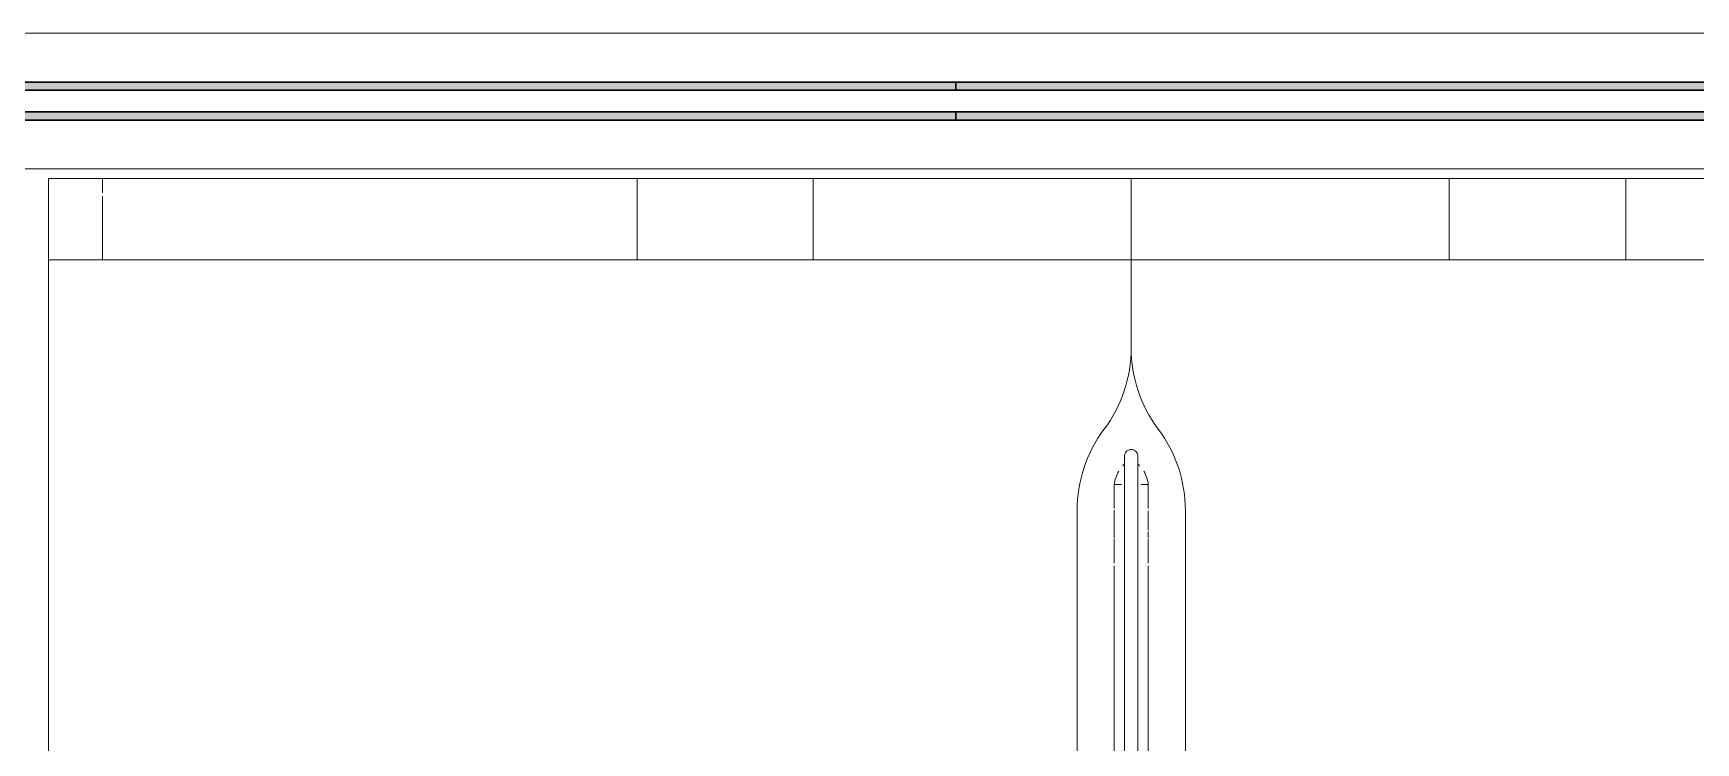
# Model space of a CAD drawing. Header units: millimetres. Extents: x 155927 to 295199, y -4084 to 97293.
# Drawn here: x 191169 to 192398, y 13084 to 13608 of the extents above; entities that cross this region are included whole.
import ezdxf

# ---------------------------------------------------------------- set-up
doc = ezdxf.new("R2010")
doc.units = ezdxf.units.MM
doc.header["$MEASUREMENT"] = 0
for name, color, linetype, lineweight in [('A-GLAZ-CURT', 7, 'CONTINUOUS', 9), ('A-GLAZ-CWMG', 7, 'CONTINUOUS', 9), ('I-FURN', 8, 'CONTINUOUS', 9)]:
    doc.layers.add(name, color=color, linetype=linetype, lineweight=lineweight)

msp = doc.modelspace()

# ---------------------------------------------------------------- hatches: boundary and pattern name
at = {"layer": 'A-GLAZ-CURT'}
h = msp.add_hatch(color=256, dxfattribs=at)
h.paths.add_polyline_path([(191850.8, 13543.6), (191850.8, 13549.6), (190950.8, 13549.6), (190950.8, 13543.6), (191656.6, 13543.6)], flags=0)
h.paths.add_polyline_path([(191850.8, 13565.6), (191850.8, 13571.6), (190950.8, 13571.6), (190950.8, 13565.6), (191656.6, 13565.6)], flags=0)
h = msp.add_hatch(color=256, dxfattribs=at)
h.paths.add_polyline_path([(192750.8, 13543.6), (192750.8, 13549.6), (191850.8, 13549.6), (191850.8, 13543.6), (192556.6, 13543.6)], flags=0)
h.paths.add_polyline_path([(192750.8, 13565.6), (192750.8, 13571.6), (191850.8, 13571.6), (191850.8, 13565.6), (192556.6, 13565.6)], flags=0)

# ---------------------------------------------------------------- linework, layer by layer
at = {"layer": 'A-GLAZ-CURT', "lineweight": 30}
for p, q in [((191850.8, 13571.6), (190950.8, 13571.6)), ((190950.8, 13565.6), (191850.8, 13565.6)), ((192750.8, 13571.6), (191850.8, 13571.6)), ((191850.8, 13571.6), (191850.8, 13565.6)), ((191850.8, 13565.6), (191850.8, 13571.6)), ((191850.8, 13565.6), (192750.8, 13565.6)), ((191850.8, 13549.6), (190950.8, 13549.6)), ((192750.8, 13549.6), (191850.8, 13549.6)), ((191850.8, 13549.6), (191850.8, 13543.6)), ((191850.8, 13543.6), (191850.8, 13549.6)), ((190950.8, 13543.6), (191850.8, 13543.6)), ((191850.8, 13543.6), (192750.8, 13543.6))]:
    msp.add_line(p, q, dxfattribs=at)
at = {"layer": 'A-GLAZ-CWMG'}
for p, q in [((191850.8, 13607.6), (190950.8, 13607.6)), ((192750.8, 13607.6), (191850.8, 13607.6)), ((191850.8, 13507.6), (190950.8, 13507.6)), ((192750.8, 13507.6), (191850.8, 13507.6))]:
    msp.add_line(p, q, dxfattribs=at)
at = {"layer": 'I-FURN'}
for p, q in [((191980.4, 13500.4), (191180.4, 13500.4)), ((191180.4, 13500.4), (191180.4, 12100.4)), ((191180.4, 12100.4), (191180.4, 13500.4)), ((191180.4, 13500.4), (191980.4, 13500.4)), ((191180.4, 13500.4), (191615.4, 13500.4)), ((191220.4, 13500.4), (191180.4, 13500.4)), ((191180.4, 13500.4), (191180.4, 13440.4)), ((191180.4, 13440.4), (191180.4, 13500.4)), ((192740.4, 13500.4), (191220.4, 13500.4)), ((191220.4, 13489.8), (191220.4, 13500.4)), ((191220.4, 13489.8), (191220.4, 13500.4)), ((191615.4, 13500.4), (191745.4, 13500.4)), ((191615.4, 13440.4), (191615.4, 13500.4)), ((191615.4, 13440.4), (191615.4, 13500.4)), ((191745.4, 13500.4), (192215.4, 13500.4)), ((191745.4, 13440.4), (191745.4, 13500.4)), ((191745.4, 13440.4), (191745.4, 13500.4)), ((191980.4, 13375.4), (191980.4, 13500.4)), ((191980.4, 13500.4), (191980.4, 13375.4)), ((192780.4, 13500.4), (191980.4, 13500.4)), ((191980.4, 13500.4), (191980.4, 13375.4)), ((191980.4, 13375.4), (191980.4, 13500.4)), ((191980.4, 13500.4), (192780.4, 13500.4)), ((192215.4, 13500.4), (192345.8, 13500.4)), ((192215.4, 13440.4), (192215.4, 13500.4)), ((192215.4, 13440.4), (192215.4, 13500.4)), ((192345.8, 13500.4), (192780.4, 13500.4)), ((192345.8, 13440.4), (192345.8, 13500.4)), ((192345.8, 13440.4), (192345.8, 13500.4)), ((191220.4, 13440.4), (191220.4, 13487.5)), ((191220.4, 13440.4), (191220.4, 13487.5)), ((191180.4, 13440.4), (191219.9, 13440.4)), ((191615.4, 13440.4), (191180.4, 13440.4)), ((191220.4, 13440.4), (192740.4, 13440.4)), ((191745.4, 13440.4), (191615.4, 13440.4)), ((192215.4, 13440.4), (191745.4, 13440.4)), ((192345.8, 13440.4), (192215.4, 13440.4)), ((192780.4, 13440.4), (192345.8, 13440.4)), ((191975.4, 13295.4), (191975.4, 13295.4)), ((191975.4, 13295.4), (191975.4, 13295.2)), ((191975.4, 13295.2), (191975.4, 13294.8)), ((191975.4, 13294.8), (191975.4, 13294.4)), ((191975.4, 13294.4), (191975.4, 13293.8)), ((191975.4, 13293.8), (191975.4, 13293.1)), ((191975.4, 13293.1), (191975.4, 13292.3)), ((191975.4, 13292.3), (191975.4, 13291.3)), ((191975.4, 13291.3), (191975.4, 13290.2)), ((191985.4, 13295.3), (191985.4, 13295.4)), ((191985.4, 13295.4), (191985.4, 13295.4)), ((191985.4, 13295.1), (191985.4, 13295.3)), ((191985.4, 13294.7), (191985.4, 13295.1)), ((191985.4, 13294.2), (191985.4, 13294.7)), ((191985.4, 13293.6), (191985.4, 13294.2)), ((191985.4, 13292.9), (191985.4, 13293.6)), ((191985.4, 13292), (191985.4, 13292.9)), ((191985.4, 13291), (191985.4, 13292)), ((191985.4, 13289.9), (191985.4, 13291)), ((191975.4, 13290.2), (191975.4, 13289)), ((191975.4, 13289), (191975.4, 13287.7)), ((191975.4, 13287.7), (191975.4, 13286.3)), ((191975.4, 13286.3), (191975.4, 13284.7)), ((191975.4, 13284.7), (191975.4, 13283.1)), ((191975.4, 13283.1), (191975.4, 13281.3)), ((191975.4, 13281.3), (191975.4, 13279.4)), ((191975.4, 13279.4), (191975.4, 13277.4)), ((191985.4, 13288.7), (191985.4, 13289.9)), ((191985.4, 13287.3), (191985.4, 13288.7)), ((191985.4, 13285.9), (191985.4, 13287.3)), ((191985.4, 13284.3), (191985.4, 13285.9)), ((191985.4, 13282.6), (191985.4, 13284.3)), ((191985.4, 13280.8), (191985.4, 13282.6)), ((191985.4, 13278.9), (191985.4, 13280.8)), ((191985.4, 13276.9), (191985.4, 13278.9)), ((191973.2, 13274.5), (191967.9, 13274.5)), ((191967.9, 13256.9), (191967.9, 13274.5)), ((191967.9, 13268.9), (191967.9, 13269.9)), ((191975.4, 13277.4), (191975.4, 13275.3)), ((191975.4, 13275.3), (191975.4, 13273.2)), ((191975.4, 13273.2), (191975.4, 13270.9)), ((191975.4, 13270.9), (191975.4, 13268.5)), ((191975.4, 13268.5), (191975.4, 13266.1)), ((191975.4, 13266.1), (191975.4, 13263.5)), ((191985.4, 13274.8), (191985.4, 13276.9)), ((191985.4, 13272.6), (191985.4, 13274.8)), ((191985.4, 13270.3), (191985.4, 13272.6)), ((191985.4, 13267.9), (191985.4, 13270.3)), ((191985.4, 13265.4), (191985.4, 13267.9)), ((191992.9, 13274.5), (191987.8, 13274.5)), ((191992.9, 13274.5), (191992.9, 13256.9)), ((191993, 13269.9), (191993, 13268.9)), ((191940.4, 12551.7), (191940.4, 13255.4)), ((191940.4, 13255.4), (191940.4, 12551.7)), ((191967.9, 13239.8), (191967.9, 13255.6)), ((191975.4, 13263.5), (191975.4, 13260.9)), ((191975.4, 13260.9), (191975.4, 13258.2)), ((191975.4, 13258.2), (191975.4, 13255.5)), ((191975.4, 13255.5), (191975.4, 13252.6)), ((191985.4, 13262.8), (191985.4, 13265.4)), ((191985.4, 13260.2), (191985.4, 13262.8)), ((191985.4, 13257.5), (191985.4, 13260.2)), ((191985.4, 13254.7), (191985.4, 13257.5)), ((191985.4, 13251.9), (191985.4, 13254.7)), ((191992.9, 13255.1), (191992.9, 13240.8)), ((192020.4, 13255.4), (192020.4, 12551.7)), ((192020.4, 12551.7), (192020.4, 13255.4)), ((191975.4, 13252.6), (191975.4, 13249.8)), ((191975.4, 13249.8), (191975.4, 13246.8)), ((191975.4, 13246.8), (191975.4, 13243.8)), ((191975.4, 13243.8), (191975.4, 13240.8)), ((191985.4, 13249), (191985.4, 13251.9)), ((191985.4, 13246), (191985.4, 13249)), ((191985.4, 13243), (191985.4, 13246)), ((191985.4, 13240), (191985.4, 13243)), ((191967.9, 13235), (191967.9, 13239.9)), ((191967.9, 13216.5), (191967.9, 13234.3)), ((191975.4, 13240.8), (191975.4, 13237.7)), ((191975.4, 13237.7), (191975.4, 13234.6)), ((191975.4, 13234.6), (191975.4, 13231.4)), ((191975.4, 13231.4), (191975.4, 13228.3)), ((191985.4, 13236.9), (191985.4, 13240)), ((191985.4, 13233.7), (191985.4, 13236.9)), ((191985.4, 13230.6), (191985.4, 13233.7)), ((191985.4, 13227.4), (191985.4, 13230.6)), ((191992.9, 13234.3), (191992.9, 13216.5)), ((191993, 13239.9), (191993, 13235)), ((191975.4, 13228.3), (191975.4, 13225.1)), ((191975.4, 13225.1), (191975.4, 13221.9)), ((191975.4, 13221.9), (191975.4, 13218.6)), ((191975.4, 13218.6), (191975.4, 13215.4)), ((191985.4, 13224.2), (191985.4, 13227.4)), ((191985.4, 13221), (191985.4, 13224.2)), ((191985.4, 13217.7), (191985.4, 13221)), ((191985.4, 13214.5), (191985.4, 13217.7)), ((191967.9, 12376.3), (191967.9, 13214.5)), ((191975.4, 13215.4), (191975.4, 13214.5)), ((191975.4, 13214.5), (191975.4, 12376.3)), ((191985.4, 12376.3), (191985.4, 13214.5)), ((191993, 13214.5), (191993, 12376.3))]:
    msp.add_line(p, q, dxfattribs=at)
for centre, radius, start, end in [((191880.4, 13375.4), 100, 323.1301, 0), ((191880.4, 13375.4), 100, 323.1301, 0), ((192080.4, 13375.4), 100, 180, 216.8699), ((192080.4, 13375.4), 100, 180, 216.8699), ((192040.4, 13255.4), 100, 143.1301, 180), ((192040.4, 13255.4), 100, 143.1301, 180), ((191920.4, 13255.4), 100, 0, 36.8699), ((191920.4, 13255.4), 100, 0, 36.8699), ((191980.4, 13295.4), 5, 353.0848, 201.8252), ((191991.4, 13272.2), 23.6, 149.1436, 174.3336), ((191980.4, 13282.6), 8.51, 125.5405, 136.5486), ((191980.4, 13282.6), 8.51, 43.4514, 54.4595), ((191969.5, 13272.2), 23.6, 5.6664, 30.8564)]:
    msp.add_arc(centre, radius, start, end, dxfattribs=at)

doc.saveas('drawing.dxf')
